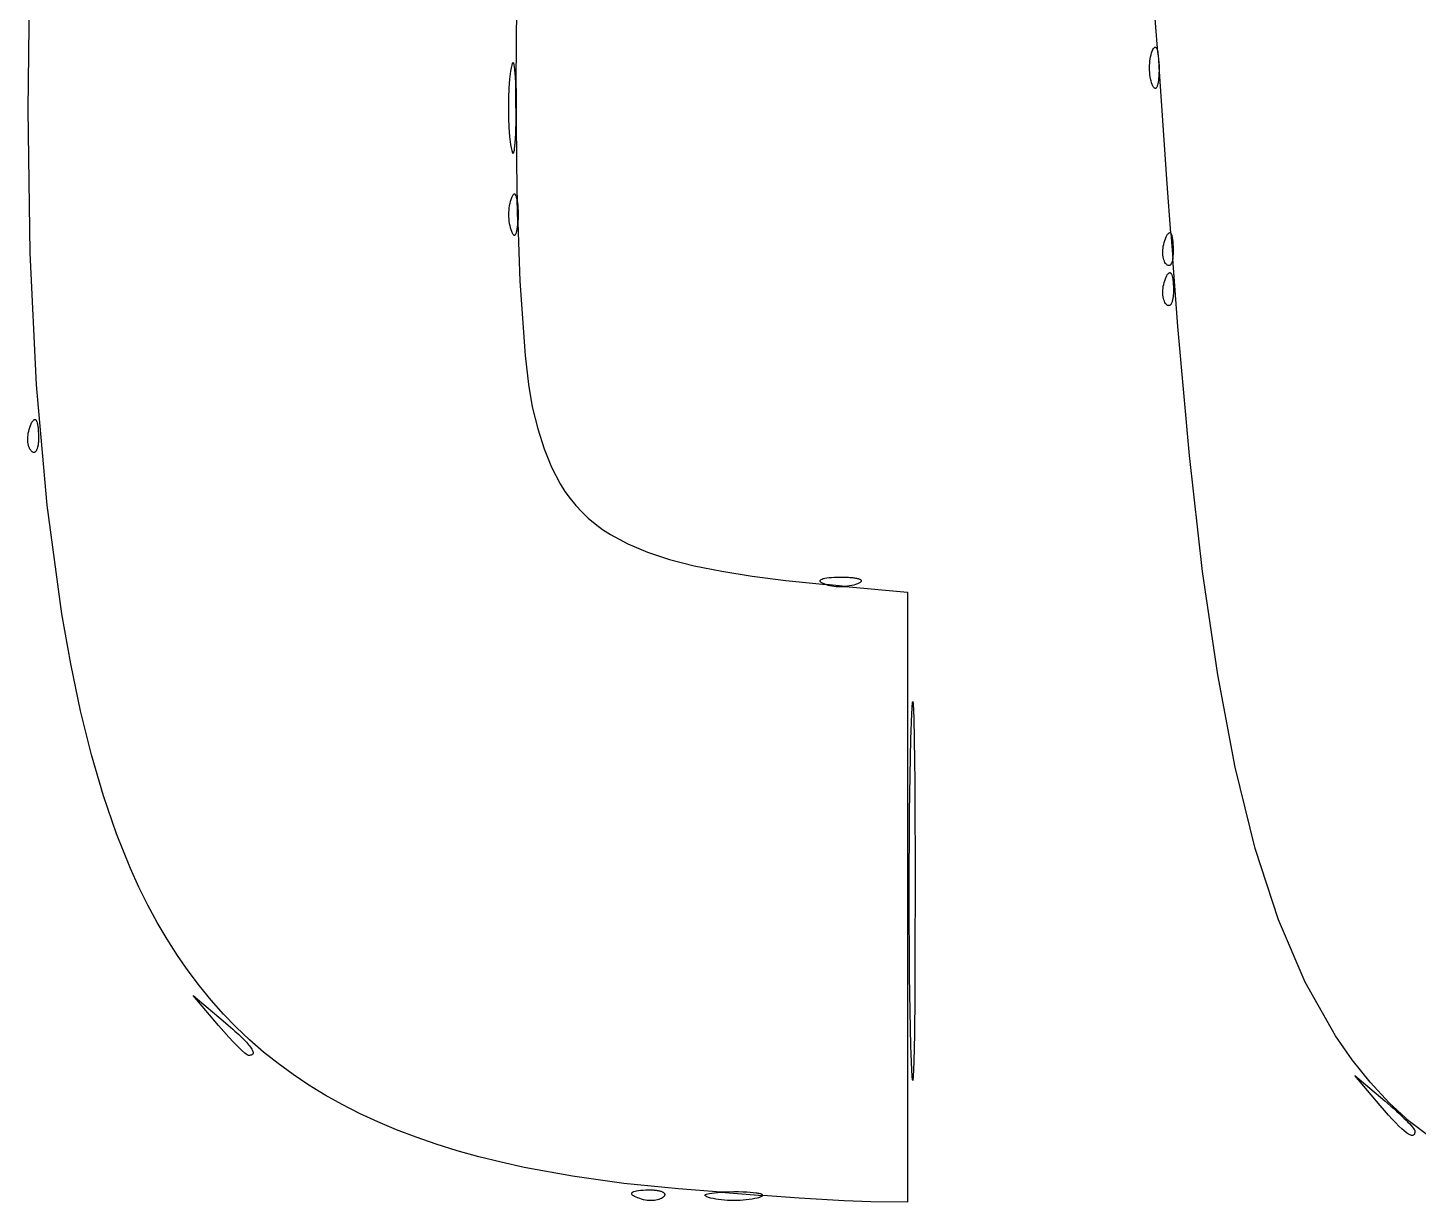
# Model space of a CAD drawing. Extents: x 70.3 to 133.4, y -81.7 to -32.
# Drawn here: x 73.031 to 73.857, y -66.356 to -65.658 of the extents above; entities that cross this region are included whole.
import ezdxf

# ---------------------------------------------------------------- set-up
doc = ezdxf.new("R2010")
doc.units = 0
doc.layers.add('BLACK', color=7, linetype='CONTINUOUS')

msp = doc.modelspace()

# ---------------------------------------------------------------- linework, layer by layer
at = {"layer": 'BLACK', "linetype": 'CONTINUOUS'}
for p, q in [((73.030722, -65.706354), (73.031944, -65.614692)), ((73.702385, -65.672218), (73.698279, -65.620454)), ((73.321077, -65.644204), (73.320649, -65.690049)), ((73.69779, -65.676087), (73.698022, -65.674842)), ((73.698022, -65.674842), (73.698306, -65.673648)), ((73.698306, -65.673648), (73.698642, -65.672514)), ((73.698642, -65.672514), (73.699029, -65.671452)), ((73.699029, -65.671452), (73.699436, -65.670544)), ((73.699436, -65.670544), (73.699833, -65.669864)), ((73.699833, -65.669864), (73.700026, -65.669607)), ((73.700026, -65.669607), (73.700216, -65.669406)), ((73.700216, -65.669406), (73.700402, -65.669259)), ((73.700402, -65.669259), (73.700583, -65.669165)), ((73.700583, -65.669165), (73.70076, -65.669125)), ((73.70076, -65.669125), (73.700933, -65.669137)), ((73.700933, -65.669137), (73.701101, -65.669201)), ((73.701101, -65.669201), (73.701263, -65.669315)), ((73.701263, -65.669315), (73.70142, -65.669481)), ((73.70142, -65.669481), (73.701571, -65.669696)), ((73.701571, -65.669696), (73.701856, -65.670274)), ((73.701856, -65.670274), (73.702115, -65.671043)), ((73.702115, -65.671043), (73.702346, -65.671999)), ((73.702346, -65.671999), (73.702385, -65.672218)), ((73.702547, -65.673137), (73.702385, -65.672218)), ((73.702385, -65.672218), (73.70302, -65.68023)), ((73.702716, -65.674452), (73.702547, -65.673137)), ((73.702851, -65.675938), (73.702716, -65.674452)), ((73.317601, -65.683358), (73.317004, -65.688188)), ((73.317937, -65.681361), (73.317601, -65.683358)), ((73.318265, -65.679864), (73.317937, -65.681361)), ((73.318581, -65.678857), (73.318265, -65.679864)), ((73.318884, -65.678327), (73.318581, -65.678857)), ((73.319031, -65.678238), (73.318884, -65.678327)), ((73.319173, -65.678265), (73.319031, -65.678238)), ((73.319446, -65.678658), (73.319173, -65.678265)), ((73.319701, -65.679495), (73.319446, -65.678658)), ((73.319936, -65.680766), (73.319701, -65.679495)), ((73.32034, -65.684563), (73.319936, -65.680766)), ((73.697377, -65.681374), (73.697403, -65.680027)), ((73.697403, -65.682721), (73.697377, -65.681374)), ((73.697403, -65.680027), (73.697481, -65.67869)), ((73.697481, -65.684058), (73.697403, -65.682721)), ((73.697481, -65.67869), (73.69761, -65.677373)), ((73.69761, -65.677373), (73.69779, -65.676087)), ((73.702951, -65.67759), (73.702851, -65.675938)), ((73.703012, -65.679404), (73.702951, -65.67759)), ((73.703012, -65.683344), (73.702986, -65.68427)), ((73.70302, -65.68023), (73.703012, -65.679404)), ((73.703032, -65.681374), (73.703012, -65.683344)), ((73.703058, -65.6807), (73.70302, -65.68023)), ((73.70302, -65.68023), (73.703032, -65.681374)), ((73.70795, -65.750284), (73.703058, -65.6807)), ((73.317004, -65.688188), (73.316578, -65.693556)), ((73.320646, -65.689958), (73.32034, -65.684563)), ((73.320593, -65.696025), (73.320649, -65.690049)), ((73.320649, -65.690049), (73.320646, -65.689958)), ((73.320649, -65.690049), (73.32084, -65.696862)), ((73.69761, -65.685374), (73.697481, -65.684058)), ((73.69779, -65.68666), (73.69761, -65.685374)), ((73.698022, -65.687906), (73.69779, -65.68666)), ((73.698306, -65.6891), (73.698022, -65.687906)), ((73.698642, -65.690233), (73.698306, -65.6891)), ((73.699029, -65.691296), (73.698642, -65.690233)), ((73.699234, -65.691778), (73.699029, -65.691296)), ((73.702234, -65.691249), (73.702115, -65.691704)), ((73.702346, -65.690748), (73.702234, -65.691249)), ((73.70245, -65.690202), (73.702346, -65.690748)), ((73.702547, -65.68961), (73.70245, -65.690202)), ((73.702636, -65.688975), (73.702547, -65.68961)), ((73.702716, -65.688296), (73.702636, -65.688975)), ((73.702788, -65.687574), (73.702716, -65.688296)), ((73.702851, -65.68681), (73.702788, -65.687574)), ((73.702906, -65.686004), (73.702851, -65.68681)), ((73.702951, -65.685157), (73.702906, -65.686004)), ((73.702986, -65.68427), (73.702951, -65.685157)), ((73.316322, -65.699282), (73.316237, -65.705186)), ((73.316578, -65.693556), (73.316322, -65.699282)), ((73.320805, -65.715031), (73.320593, -65.696025)), ((73.32084, -65.696862), (73.320907, -65.705186)), ((73.699436, -65.692203), (73.699234, -65.691778)), ((73.699636, -65.692572), (73.699436, -65.692203)), ((73.699833, -65.692884), (73.699636, -65.692572)), ((73.700026, -65.69314), (73.699833, -65.692884)), ((73.700216, -65.693342), (73.700026, -65.69314)), ((73.700402, -65.693489), (73.700216, -65.693342)), ((73.700493, -65.693542), (73.700402, -65.693489)), ((73.700583, -65.693582), (73.700493, -65.693542)), ((73.700672, -65.693609), (73.700583, -65.693582)), ((73.70076, -65.693623), (73.700672, -65.693609)), ((73.700847, -65.693623), (73.70076, -65.693623)), ((73.700933, -65.693611), (73.700847, -65.693623)), ((73.701017, -65.693585), (73.700933, -65.693611)), ((73.701101, -65.693547), (73.701017, -65.693585)), ((73.701182, -65.693496), (73.701101, -65.693547)), ((73.701263, -65.693432), (73.701182, -65.693496)), ((73.70142, -65.693267), (73.701263, -65.693432)), ((73.701571, -65.693051), (73.70142, -65.693267)), ((73.701717, -65.692787), (73.701571, -65.693051)), ((73.701856, -65.692474), (73.701717, -65.692787)), ((73.701989, -65.692113), (73.701856, -65.692474)), ((73.702115, -65.691704), (73.701989, -65.692113)), ((73.032007, -65.791456), (73.030722, -65.706354)), ((73.316237, -65.705186), (73.316322, -65.711091)), ((73.320907, -65.705186), (73.32089, -65.70952)), ((73.316322, -65.711091), (73.316578, -65.716816)), ((73.320758, -65.717146), (73.320805, -65.715031)), ((73.32084, -65.713511), (73.320805, -65.715031)), ((73.320805, -65.715031), (73.321248, -65.754598)), ((73.32089, -65.70952), (73.32084, -65.713511)), ((73.316578, -65.716816), (73.317004, -65.722184)), ((73.317004, -65.722184), (73.317601, -65.727014)), ((73.32034, -65.72581), (73.320507, -65.723307)), ((73.320507, -65.723307), (73.320646, -65.720415)), ((73.320646, -65.720415), (73.320758, -65.717146)), ((73.317601, -65.727014), (73.317937, -65.729011)), ((73.317937, -65.729011), (73.318265, -65.730508)), ((73.318265, -65.730508), (73.318424, -65.731072)), ((73.318424, -65.731072), (73.318581, -65.731516)), ((73.318581, -65.731516), (73.318734, -65.731839)), ((73.318734, -65.731839), (73.318884, -65.732045)), ((73.318884, -65.732045), (73.318958, -65.732104)), ((73.318958, -65.732104), (73.319031, -65.732134)), ((73.319031, -65.732134), (73.319103, -65.732135)), ((73.319103, -65.732135), (73.319173, -65.732108)), ((73.319173, -65.732108), (73.319312, -65.731967)), ((73.319312, -65.731967), (73.319446, -65.731715)), ((73.319446, -65.731715), (73.319576, -65.731351)), ((73.319576, -65.731351), (73.319701, -65.730877)), ((73.319701, -65.730877), (73.319821, -65.730295)), ((73.319821, -65.730295), (73.319936, -65.729607)), ((73.319936, -65.729607), (73.32015, -65.727914)), ((73.32015, -65.727914), (73.32034, -65.72581)), ((73.318833, -65.757176), (73.318437, -65.757857)), ((73.319026, -65.75692), (73.318833, -65.757176)), ((73.319216, -65.756718), (73.319026, -65.75692)), ((73.319402, -65.756571), (73.319216, -65.756718)), ((73.319583, -65.756478), (73.319402, -65.756571)), ((73.319761, -65.756437), (73.319583, -65.756478)), ((73.319933, -65.756449), (73.319761, -65.756437)), ((73.320101, -65.756513), (73.319933, -65.756449)), ((73.320263, -65.756628), (73.320101, -65.756513)), ((73.32042, -65.756793), (73.320263, -65.756628)), ((73.320572, -65.757009), (73.32042, -65.756793)), ((73.320856, -65.757586), (73.320572, -65.757009)), ((73.321115, -65.758356), (73.320856, -65.757586)), ((73.321248, -65.754598), (73.321426, -65.759764)), ((73.710111, -65.779752), (73.70795, -65.750284)), ((73.316481, -65.766002), (73.316403, -65.767339)), ((73.31661, -65.764686), (73.316481, -65.766002)), ((73.31679, -65.7634), (73.31661, -65.764686)), ((73.317023, -65.762154), (73.31679, -65.7634)), ((73.317307, -65.76096), (73.317023, -65.762154)), ((73.317642, -65.759827), (73.317307, -65.76096)), ((73.318029, -65.758764), (73.317642, -65.759827)), ((73.318437, -65.757857), (73.318029, -65.758764)), ((73.321346, -65.759312), (73.321115, -65.758356)), ((73.321426, -65.759764), (73.321346, -65.759312)), ((73.321899, -65.773426), (73.321426, -65.759764)), ((73.321426, -65.759764), (73.321548, -65.76045)), ((73.321548, -65.76045), (73.321717, -65.761764)), ((73.321717, -65.761764), (73.321852, -65.76325)), ((73.321852, -65.76325), (73.321951, -65.764903)), ((73.321951, -65.764903), (73.322012, -65.766716)), ((73.316403, -65.767339), (73.316378, -65.768686)), ((73.316378, -65.768686), (73.316403, -65.770033)), ((73.316403, -65.770033), (73.316481, -65.77137)), ((73.316481, -65.77137), (73.31661, -65.772687)), ((73.31661, -65.772687), (73.31679, -65.773973)), ((73.31679, -65.773973), (73.317023, -65.775218)), ((73.321789, -65.774887), (73.321852, -65.774122)), ((73.321852, -65.774122), (73.321899, -65.773426)), ((73.321906, -65.773317), (73.321899, -65.773426)), ((73.321899, -65.773426), (73.323104, -65.808283)), ((73.321951, -65.77247), (73.321906, -65.773317)), ((73.321986, -65.771583), (73.321951, -65.77247)), ((73.322012, -65.770656), (73.321986, -65.771583)), ((73.322012, -65.766716), (73.322033, -65.768686)), ((73.322033, -65.768686), (73.322012, -65.770656)), ((73.317023, -65.775218), (73.317307, -65.776412)), ((73.317307, -65.776412), (73.317642, -65.777546)), ((73.317642, -65.777546), (73.318029, -65.778608)), ((73.318029, -65.778608), (73.318234, -65.779091)), ((73.318234, -65.779091), (73.318437, -65.779516)), ((73.318437, -65.779516), (73.318637, -65.779884)), ((73.318637, -65.779884), (73.318833, -65.780196)), ((73.318833, -65.780196), (73.319026, -65.780453)), ((73.319026, -65.780453), (73.319216, -65.780654)), ((73.319216, -65.780654), (73.319402, -65.780801)), ((73.319402, -65.780801), (73.319493, -65.780855)), ((73.319493, -65.780855), (73.319583, -65.780895)), ((73.319583, -65.780895), (73.319673, -65.780922)), ((73.319673, -65.780922), (73.319761, -65.780935)), ((73.319761, -65.780935), (73.319848, -65.780936)), ((73.319848, -65.780936), (73.319933, -65.780923)), ((73.319933, -65.780923), (73.320018, -65.780898)), ((73.320018, -65.780898), (73.320101, -65.780859)), ((73.320101, -65.780859), (73.320183, -65.780808)), ((73.320183, -65.780808), (73.320263, -65.780745)), ((73.320263, -65.780745), (73.32042, -65.780579)), ((73.32042, -65.780579), (73.320572, -65.780364)), ((73.320572, -65.780364), (73.320717, -65.780099)), ((73.320717, -65.780099), (73.320856, -65.779786)), ((73.320856, -65.779786), (73.320989, -65.779425)), ((73.320989, -65.779425), (73.321115, -65.779017)), ((73.321115, -65.779017), (73.321234, -65.778562)), ((73.321234, -65.778562), (73.321346, -65.778061)), ((73.321346, -65.778061), (73.321451, -65.777514)), ((73.321451, -65.777514), (73.321548, -65.776923)), ((73.321548, -65.776923), (73.321636, -65.776287)), ((73.321636, -65.776287), (73.321717, -65.775608)), ((73.321717, -65.775608), (73.321789, -65.774887)), ((73.706801, -65.783073), (73.707268, -65.781982)), ((73.707268, -65.781982), (73.707718, -65.781082)), ((73.707718, -65.781082), (73.708151, -65.780372)), ((73.708151, -65.780372), (73.708361, -65.780088)), ((73.708361, -65.780088), (73.708565, -65.779851)), ((73.708565, -65.779851), (73.708765, -65.77966)), ((73.708765, -65.77966), (73.708959, -65.779517)), ((73.708959, -65.779517), (73.709148, -65.77942)), ((73.709148, -65.77942), (73.709331, -65.77937)), ((73.709331, -65.77937), (73.709508, -65.779365)), ((73.709508, -65.779365), (73.70968, -65.779407)), ((73.70968, -65.779407), (73.709846, -65.779495)), ((73.709846, -65.779495), (73.710006, -65.779629)), ((73.710006, -65.779629), (73.710111, -65.779752)), ((73.710159, -65.779808), (73.710111, -65.779752)), ((73.710111, -65.779752), (73.71123, -65.795009)), ((73.710306, -65.780033), (73.710159, -65.779808)), ((73.710446, -65.780303), (73.710306, -65.780033)), ((73.710579, -65.780618), (73.710446, -65.780303)), ((73.710825, -65.781384), (73.710579, -65.780618)), ((73.711042, -65.782328), (73.710825, -65.781384)), ((73.711229, -65.78345), (73.711042, -65.782328)), ((73.705252, -65.790788), (73.705296, -65.789709)), ((73.705265, -65.791839), (73.705252, -65.790788)), ((73.705296, -65.789709), (73.705399, -65.788609)), ((73.705399, -65.788609), (73.705561, -65.787497)), ((73.705561, -65.787497), (73.705781, -65.786379)), ((73.705781, -65.786379), (73.706061, -65.785264)), ((73.706061, -65.785264), (73.706401, -65.784159)), ((73.706401, -65.784159), (73.706801, -65.783073)), ((73.711384, -65.784748), (73.711229, -65.78345)), ((73.711507, -65.786221), (73.711384, -65.784748)), ((73.711596, -65.787869), (73.711507, -65.786221)), ((73.711622, -65.788642), (73.711596, -65.787869)), ((73.7116, -65.791507), (73.711624, -65.790827)), ((73.711635, -65.789393), (73.711622, -65.788642)), ((73.711624, -65.790827), (73.711635, -65.790122)), ((73.711635, -65.790122), (73.711635, -65.789393)), ((73.035785, -65.869879), (73.032007, -65.791456)), ((73.705337, -65.792854), (73.705265, -65.791839)), ((73.705466, -65.793825), (73.705337, -65.792854)), ((73.705652, -65.794743), (73.705466, -65.793825)), ((73.705894, -65.795603), (73.705652, -65.794743)), ((73.706194, -65.796394), (73.705894, -65.795603)), ((73.706549, -65.797111), (73.706194, -65.796394)), ((73.70696, -65.797744), (73.706549, -65.797111)), ((73.707187, -65.798027), (73.70696, -65.797744)), ((73.707427, -65.798287), (73.707187, -65.798027)), ((73.707672, -65.798513), (73.707427, -65.798287)), ((73.707912, -65.798696), (73.707672, -65.798513)), ((73.708148, -65.798838), (73.707912, -65.798696)), ((73.708378, -65.79894), (73.708148, -65.798838)), ((73.708602, -65.799), (73.708378, -65.79894)), ((73.708712, -65.799016), (73.708602, -65.799)), ((73.708821, -65.799022), (73.708712, -65.799016)), ((73.708928, -65.799018), (73.708821, -65.799022)), ((73.709033, -65.799004), (73.708928, -65.799018)), ((73.709137, -65.798981), (73.709033, -65.799004)), ((73.70924, -65.798948), (73.709137, -65.798981)), ((73.709439, -65.798855), (73.70924, -65.798948)), ((73.709632, -65.798724), (73.709439, -65.798855)), ((73.709818, -65.798558), (73.709632, -65.798724)), ((73.709996, -65.798356), (73.709818, -65.798558)), ((73.710167, -65.798119), (73.709996, -65.798356)), ((73.710329, -65.797847), (73.710167, -65.798119)), ((73.710484, -65.797542), (73.710329, -65.797847)), ((73.71063, -65.797204), (73.710484, -65.797542)), ((73.710767, -65.796834), (73.71063, -65.797204)), ((73.710895, -65.796433), (73.710767, -65.796834)), ((73.711014, -65.796), (73.710895, -65.796433)), ((73.711124, -65.795537), (73.711014, -65.796)), ((73.711223, -65.795045), (73.711124, -65.795537)), ((73.71123, -65.795009), (73.711223, -65.795045)), ((73.71123, -65.795009), (73.711313, -65.794524)), ((73.714178, -65.835216), (73.71123, -65.795009)), ((73.711313, -65.794524), (73.711392, -65.793974)), ((73.711392, -65.793974), (73.711461, -65.793397)), ((73.711461, -65.793397), (73.711519, -65.792793)), ((73.711519, -65.792793), (73.711565, -65.792163)), ((73.711565, -65.792163), (73.7116, -65.791507)), ((73.706401, -65.807972), (73.706801, -65.806885)), ((73.706801, -65.806885), (73.707268, -65.805794)), ((73.707268, -65.805794), (73.707718, -65.804894)), ((73.707718, -65.804894), (73.708151, -65.804184)), ((73.708151, -65.804184), (73.708361, -65.8039)), ((73.708361, -65.8039), (73.708565, -65.803663)), ((73.708565, -65.803663), (73.708765, -65.803473)), ((73.708765, -65.803473), (73.708959, -65.80333)), ((73.708959, -65.80333), (73.709148, -65.803233)), ((73.709148, -65.803233), (73.709331, -65.803182)), ((73.709331, -65.803182), (73.709508, -65.803178)), ((73.709508, -65.803178), (73.70968, -65.80322)), ((73.70968, -65.80322), (73.709846, -65.803308)), ((73.709846, -65.803308), (73.710006, -65.803441)), ((73.710006, -65.803441), (73.710159, -65.803621)), ((73.710159, -65.803621), (73.710306, -65.803845)), ((73.710306, -65.803845), (73.710446, -65.804115)), ((73.710446, -65.804115), (73.710579, -65.804431)), ((73.710579, -65.804431), (73.710825, -65.805196)), ((73.710825, -65.805196), (73.711042, -65.80614)), ((73.711042, -65.80614), (73.711229, -65.807262)), ((73.711229, -65.807262), (73.711384, -65.80856)), ((73.323104, -65.808283), (73.326157, -65.852561)), ((73.705252, -65.814601), (73.705296, -65.813522)), ((73.705265, -65.815652), (73.705252, -65.814601)), ((73.705337, -65.816666), (73.705265, -65.815652)), ((73.705296, -65.813522), (73.705399, -65.812422)), ((73.705399, -65.812422), (73.705561, -65.811309)), ((73.705561, -65.811309), (73.705781, -65.810191)), ((73.705781, -65.810191), (73.706061, -65.809076)), ((73.706061, -65.809076), (73.706401, -65.807972)), ((73.711384, -65.80856), (73.711507, -65.810034)), ((73.711507, -65.810034), (73.711596, -65.811681)), ((73.7116, -65.81532), (73.711565, -65.815976)), ((73.711596, -65.811681), (73.711622, -65.812455)), ((73.711624, -65.814639), (73.7116, -65.81532)), ((73.711622, -65.812455), (73.711635, -65.813206)), ((73.711635, -65.813934), (73.711624, -65.814639)), ((73.711635, -65.813206), (73.711635, -65.813934)), ((73.705466, -65.817637), (73.705337, -65.816666)), ((73.705652, -65.818556), (73.705466, -65.817637)), ((73.705894, -65.819415), (73.705652, -65.818556)), ((73.706194, -65.820207), (73.705894, -65.819415)), ((73.706549, -65.820923), (73.706194, -65.820207)), ((73.70696, -65.821557), (73.706549, -65.820923)), ((73.707187, -65.82184), (73.70696, -65.821557)), ((73.707427, -65.822099), (73.707187, -65.82184)), ((73.707672, -65.822325), (73.707427, -65.822099)), ((73.707912, -65.822509), (73.707672, -65.822325)), ((73.708148, -65.822651), (73.707912, -65.822509)), ((73.708378, -65.822752), (73.708148, -65.822651)), ((73.708602, -65.822813), (73.708378, -65.822752)), ((73.708712, -65.822828), (73.708602, -65.822813)), ((73.708821, -65.822834), (73.708712, -65.822828)), ((73.708928, -65.82283), (73.708821, -65.822834)), ((73.709033, -65.822817), (73.708928, -65.82283)), ((73.709137, -65.822793), (73.709033, -65.822817)), ((73.70924, -65.822761), (73.709137, -65.822793)), ((73.709439, -65.822667), (73.70924, -65.822761)), ((73.709632, -65.822537), (73.709439, -65.822667)), ((73.709818, -65.82237), (73.709632, -65.822537)), ((73.709996, -65.822168), (73.709818, -65.82237)), ((73.710167, -65.821931), (73.709996, -65.822168)), ((73.710329, -65.82166), (73.710167, -65.821931)), ((73.710484, -65.821355), (73.710329, -65.82166)), ((73.71063, -65.821017), (73.710484, -65.821355)), ((73.710767, -65.820647), (73.71063, -65.821017)), ((73.710895, -65.820245), (73.710767, -65.820647)), ((73.711014, -65.819813), (73.710895, -65.820245)), ((73.711124, -65.81935), (73.711014, -65.819813)), ((73.711223, -65.818858), (73.711124, -65.81935)), ((73.711313, -65.818336), (73.711223, -65.818858)), ((73.711392, -65.817787), (73.711313, -65.818336)), ((73.711461, -65.81721), (73.711392, -65.817787)), ((73.711519, -65.816606), (73.711461, -65.81721)), ((73.711565, -65.815976), (73.711519, -65.816606)), ((73.721095, -65.911914), (73.714178, -65.835216)), ((73.326157, -65.852561), (73.328131, -65.869759)), ((73.042043, -65.941502), (73.035785, -65.869879)), ((73.328131, -65.869759), (73.330403, -65.882911)), ((73.330403, -65.882911), (73.333672, -65.896059)), ((73.030873, -65.898621), (73.031094, -65.897504)), ((73.031094, -65.897504), (73.031374, -65.896389)), ((73.031374, -65.896389), (73.031714, -65.895284)), ((73.031714, -65.895284), (73.032113, -65.894198)), ((73.032113, -65.894198), (73.03258, -65.893107)), ((73.03258, -65.893107), (73.033031, -65.892207)), ((73.033031, -65.892207), (73.033464, -65.891497)), ((73.033464, -65.891497), (73.033673, -65.891213)), ((73.033673, -65.891213), (73.033878, -65.890976)), ((73.033878, -65.890976), (73.034077, -65.890785)), ((73.034077, -65.890785), (73.034271, -65.890642)), ((73.034271, -65.890642), (73.03446, -65.890545)), ((73.03446, -65.890545), (73.034643, -65.890495)), ((73.034643, -65.890495), (73.034821, -65.89049)), ((73.034821, -65.89049), (73.034993, -65.890532)), ((73.034993, -65.890532), (73.035158, -65.89062)), ((73.035158, -65.89062), (73.035318, -65.890754)), ((73.035318, -65.890754), (73.035471, -65.890933)), ((73.035471, -65.890933), (73.035618, -65.891158)), ((73.035618, -65.891158), (73.035758, -65.891428)), ((73.035758, -65.891428), (73.035892, -65.891743)), ((73.035892, -65.891743), (73.036138, -65.892508)), ((73.036138, -65.892508), (73.036355, -65.893453)), ((73.036355, -65.893453), (73.036542, -65.894575)), ((73.036542, -65.894575), (73.036697, -65.895873)), ((73.036697, -65.895873), (73.03682, -65.897346)), ((73.03682, -65.897346), (73.036909, -65.898993)), ((73.333672, -65.896059), (73.337463, -65.908039)), ((73.030564, -65.901913), (73.030609, -65.900834)), ((73.030578, -65.902964), (73.030564, -65.901913)), ((73.030649, -65.903979), (73.030578, -65.902964)), ((73.030609, -65.900834), (73.030712, -65.899734)), ((73.030778, -65.904949), (73.030649, -65.903979)), ((73.030712, -65.899734), (73.030873, -65.898621)), ((73.030964, -65.905868), (73.030778, -65.904949)), ((73.031207, -65.906727), (73.030964, -65.905868)), ((73.036536, -65.90617), (73.036436, -65.906662)), ((73.036626, -65.905649), (73.036536, -65.90617)), ((73.036705, -65.905099), (73.036626, -65.905649)), ((73.036773, -65.904522), (73.036705, -65.905099)), ((73.036831, -65.903918), (73.036773, -65.904522)), ((73.036878, -65.903288), (73.036831, -65.903918)), ((73.036913, -65.902632), (73.036878, -65.903288)), ((73.036909, -65.898993), (73.036934, -65.899767)), ((73.036937, -65.901952), (73.036913, -65.902632)), ((73.036934, -65.899767), (73.036948, -65.900518)), ((73.036948, -65.901247), (73.036937, -65.901952)), ((73.036948, -65.900518), (73.036948, -65.901247)), ((73.031506, -65.907519), (73.031207, -65.906727)), ((73.031862, -65.908236), (73.031506, -65.907519)), ((73.032273, -65.908869), (73.031862, -65.908236)), ((73.032499, -65.909152), (73.032273, -65.908869)), ((73.03274, -65.909412), (73.032499, -65.909152)), ((73.032985, -65.909638), (73.03274, -65.909412)), ((73.033225, -65.909821), (73.032985, -65.909638)), ((73.03346, -65.909963), (73.033225, -65.909821)), ((73.03369, -65.910064), (73.03346, -65.909963)), ((73.033915, -65.910125), (73.03369, -65.910064)), ((73.034025, -65.910141), (73.033915, -65.910125)), ((73.034133, -65.910147), (73.034025, -65.910141)), ((73.03424, -65.910143), (73.034133, -65.910147)), ((73.034346, -65.910129), (73.03424, -65.910143)), ((73.03445, -65.910106), (73.034346, -65.910129)), ((73.034552, -65.910073), (73.03445, -65.910106)), ((73.034752, -65.90998), (73.034552, -65.910073)), ((73.034945, -65.909849), (73.034752, -65.90998)), ((73.03513, -65.909683), (73.034945, -65.909849)), ((73.035309, -65.909481), (73.03513, -65.909683)), ((73.035479, -65.909243), (73.035309, -65.909481)), ((73.035642, -65.908972), (73.035479, -65.909243)), ((73.035796, -65.908667), (73.035642, -65.908972)), ((73.035942, -65.908329), (73.035796, -65.908667)), ((73.03608, -65.907959), (73.035942, -65.908329)), ((73.036208, -65.907558), (73.03608, -65.907959)), ((73.036327, -65.907125), (73.036208, -65.907558)), ((73.036436, -65.906662), (73.036327, -65.907125)), ((73.337463, -65.908039), (73.341878, -65.918915)), ((73.728928, -65.980841), (73.721095, -65.911914)), ((73.341878, -65.918915), (73.34702, -65.92875)), ((73.34702, -65.92875), (73.349897, -65.933296)), ((73.349897, -65.933296), (73.352994, -65.937606)), ((73.352994, -65.937606), (73.356324, -65.941687)), ((73.050768, -66.006208), (73.042043, -65.941502)), ((73.356324, -65.941687), (73.359901, -65.945548)), ((73.359901, -65.945548), (73.363737, -65.949195)), ((73.363737, -65.949195), (73.367845, -65.952637)), ((73.367845, -65.952637), (73.372239, -65.955882)), ((73.372239, -65.955882), (73.37693, -65.958938)), ((73.37693, -65.958938), (73.387259, -65.964513)), ((73.387259, -65.964513), (73.398934, -65.969426)), ((73.398934, -65.969426), (73.412058, -65.973739)), ((73.412058, -65.973739), (73.426736, -65.977516)), ((73.426736, -65.977516), (73.443071, -65.980819)), ((73.443071, -65.980819), (73.461164, -65.983713)), ((73.737905, -66.04246), (73.728928, -65.980841)), ((73.461164, -65.983713), (73.481121, -65.98626)), ((73.481121, -65.98626), (73.503043, -65.988522)), ((73.501537, -65.986524), (73.501549, -65.986351)), ((73.501577, -65.986701), (73.501537, -65.986524)), ((73.501549, -65.986351), (73.501612, -65.986184)), ((73.501671, -65.986883), (73.501577, -65.986701)), ((73.501612, -65.986184), (73.501727, -65.986021)), ((73.501818, -65.987068), (73.501671, -65.986883)), ((73.501727, -65.986021), (73.501893, -65.985864)), ((73.502019, -65.987258), (73.501818, -65.987068)), ((73.501893, -65.985864), (73.502108, -65.985713)), ((73.502276, -65.987451), (73.502019, -65.987258)), ((73.502108, -65.985713), (73.502686, -65.985428)), ((73.502956, -65.987848), (73.502276, -65.987451)), ((73.502686, -65.985428), (73.503455, -65.985169)), ((73.503864, -65.988256), (73.502956, -65.987848)), ((73.503043, -65.988522), (73.505201, -65.988724)), ((73.503455, -65.985169), (73.504411, -65.984938)), ((73.504926, -65.988643), (73.503864, -65.988256)), ((73.504411, -65.984938), (73.505549, -65.984737)), ((73.505201, -65.988724), (73.504926, -65.988643)), ((73.505201, -65.988724), (73.506059, -65.988978)), ((73.516614, -65.98979), (73.505201, -65.988724)), ((73.505549, -65.984737), (73.506864, -65.984568)), ((73.506059, -65.988978), (73.507254, -65.989262)), ((73.506864, -65.984568), (73.50835, -65.984433)), ((73.50835, -65.984433), (73.510002, -65.984334)), ((73.510002, -65.984334), (73.511816, -65.984273)), ((73.511816, -65.984273), (73.513786, -65.984252)), ((73.513786, -65.984252), (73.515756, -65.984273)), ((73.515756, -65.984273), (73.516682, -65.984298)), ((73.516682, -65.984298), (73.517569, -65.984334)), ((73.517569, -65.984334), (73.518416, -65.984379)), ((73.518416, -65.984379), (73.519222, -65.984433)), ((73.519222, -65.984433), (73.519986, -65.984496)), ((73.519986, -65.984496), (73.520708, -65.984568)), ((73.521512, -65.988978), (73.520317, -65.989262)), ((73.520708, -65.984568), (73.521387, -65.984648)), ((73.521387, -65.984648), (73.522022, -65.984737)), ((73.522645, -65.988643), (73.521512, -65.988978)), ((73.522022, -65.984737), (73.522614, -65.984834)), ((73.522614, -65.984834), (73.52316, -65.984938)), ((73.523707, -65.988256), (73.522645, -65.988643)), ((73.52316, -65.984938), (73.523661, -65.98505)), ((73.523661, -65.98505), (73.524116, -65.985169)), ((73.52419, -65.98805), (73.523707, -65.988256)), ((73.524116, -65.985169), (73.524525, -65.985295)), ((73.524615, -65.987848), (73.52419, -65.98805)), ((73.524525, -65.985295), (73.524886, -65.985428)), ((73.524984, -65.987648), (73.524615, -65.987848)), ((73.524886, -65.985428), (73.525199, -65.985567)), ((73.525296, -65.987451), (73.524984, -65.987648)), ((73.525199, -65.985567), (73.525463, -65.985713)), ((73.525552, -65.987258), (73.525296, -65.987451)), ((73.525463, -65.985713), (73.525679, -65.985864)), ((73.525753, -65.987068), (73.525552, -65.987258)), ((73.525679, -65.985864), (73.525844, -65.986021)), ((73.525901, -65.986883), (73.525753, -65.987068)), ((73.525844, -65.986021), (73.525908, -65.986102)), ((73.525954, -65.986791), (73.525901, -65.986883)), ((73.525908, -65.986102), (73.525959, -65.986184)), ((73.525994, -65.986701), (73.525954, -65.986791)), ((73.525959, -65.986184), (73.525997, -65.986267)), ((73.526021, -65.986612), (73.525994, -65.986701)), ((73.525997, -65.986267), (73.526023, -65.986351)), ((73.526035, -65.986524), (73.526021, -65.986612)), ((73.526023, -65.986351), (73.526035, -65.986437)), ((73.526035, -65.986437), (73.526035, -65.986524)), ((73.507254, -65.989262), (73.508499, -65.989494)), ((73.508499, -65.989494), (73.509785, -65.989675)), ((73.509785, -65.989675), (73.511102, -65.989804)), ((73.511102, -65.989804), (73.512439, -65.989881)), ((73.512439, -65.989881), (73.513786, -65.989907)), ((73.513786, -65.989907), (73.515133, -65.989881)), ((73.515133, -65.989881), (73.51647, -65.989804)), ((73.51647, -65.989804), (73.516614, -65.98979)), ((73.517786, -65.989675), (73.516614, -65.98979)), ((73.516614, -65.98979), (73.553473, -65.993231)), ((73.519072, -65.989494), (73.517786, -65.989675)), ((73.520317, -65.989262), (73.519072, -65.989494)), ((73.553473, -65.993231), (73.553473, -66.356061)), ((73.056051, -66.035929), (73.050768, -66.006208)), ((73.061946, -66.063876), (73.056051, -66.035929)), ((73.748255, -66.097236), (73.737905, -66.04246)), ((73.555983, -66.065582), (73.556456, -66.058699)), ((73.556456, -66.058699), (73.556676, -66.058225)), ((73.556676, -66.058225), (73.556884, -66.059668)), ((73.556884, -66.059668), (73.557258, -66.068123)), ((73.068452, -66.090034), (73.061946, -66.063876)), ((73.555477, -66.080681), (73.555983, -66.065582)), ((73.557258, -66.068123), (73.557803, -66.106039)), ((73.554701, -66.124079), (73.555479, -66.080681)), ((73.555479, -66.080681), (73.555477, -66.080681)), ((73.075566, -66.114388), (73.068452, -66.090034)), ((73.760205, -66.145631), (73.748255, -66.097236)), ((73.557803, -66.106039), (73.558005, -66.16953)), ((73.083287, -66.136923), (73.075566, -66.114388)), ((73.554444, -66.172965), (73.554701, -66.124079)), ((73.091613, -66.157624), (73.083287, -66.136923)), ((73.773982, -66.188108), (73.760205, -66.145631)), ((73.09665, -66.16869), (73.091613, -66.157624)), ((73.101945, -66.179384), (73.09665, -66.16869)), ((73.558005, -66.16953), (73.557956, -66.204389)), ((73.554706, -66.22135), (73.554444, -66.172965)), ((73.107505, -66.189709), (73.101945, -66.179384)), ((73.11334, -66.19967), (73.107505, -66.189709)), ((73.789815, -66.225132), (73.773982, -66.188108)), ((73.119454, -66.209272), (73.11334, -66.19967)), ((73.125857, -66.218518), (73.119454, -66.209272)), ((73.557956, -66.204389), (73.55781, -66.233405)), ((73.132554, -66.227412), (73.125857, -66.218518)), ((73.139554, -66.23596), (73.132554, -66.227412)), ((73.555487, -66.263243), (73.554706, -66.22135)), ((73.807931, -66.257165), (73.789815, -66.225132)), ((73.143938, -66.250889), (73.128817, -66.23303)), ((73.128817, -66.23303), (73.146676, -66.24815)), ((73.146864, -66.244165), (73.139554, -66.23596)), ((73.55781, -66.233405), (73.557578, -66.256191)), ((73.154491, -66.252032), (73.146864, -66.244165)), ((73.147031, -66.254477), (73.143938, -66.250889)), ((73.146676, -66.24815), (73.149682, -66.250723)), ((73.149682, -66.250723), (73.152405, -66.253115)), ((73.152405, -66.253115), (73.153662, -66.254244)), ((73.162443, -66.259565), (73.154491, -66.252032)), ((73.150025, -66.257824), (73.147031, -66.254477)), ((73.152846, -66.260857), (73.150025, -66.257824)), ((73.155421, -66.263503), (73.152846, -66.260857)), ((73.153662, -66.254244), (73.154848, -66.255328)), ((73.154848, -66.255328), (73.155965, -66.256368)), ((73.155965, -66.256368), (73.157013, -66.257364)), ((73.157013, -66.257364), (73.157991, -66.258316)), ((73.157991, -66.258316), (73.1589, -66.259225)), ((73.1589, -66.259225), (73.15974, -66.26009)), ((73.15974, -66.26009), (73.160511, -66.260912)), ((73.160511, -66.260912), (73.161214, -66.261692)), ((73.161214, -66.261692), (73.161848, -66.26243)), ((73.170726, -66.266767), (73.162443, -66.259565)), ((73.557578, -66.256191), (73.55727, -66.272365)), ((73.817917, -66.271455), (73.807931, -66.257165)), ((73.157677, -66.265688), (73.155421, -66.263503)), ((73.159541, -66.26734), (73.157677, -66.265688)), ((73.160302, -66.267942), (73.159541, -66.26734)), ((73.160938, -66.268384), (73.160302, -66.267942)), ((73.16144, -66.268656), (73.160938, -66.268384)), ((73.161797, -66.268749), (73.16144, -66.268656)), ((73.16236, -66.26873), (73.161797, -66.268749)), ((73.161848, -66.26243), (73.162414, -66.263125)), ((73.162859, -66.268674), (73.16236, -66.26873)), ((73.162414, -66.263125), (73.162913, -66.263778)), ((73.163292, -66.268579), (73.162859, -66.268674)), ((73.162913, -66.263778), (73.163343, -66.26439)), ((73.163484, -66.268518), (73.163292, -66.268579)), ((73.163343, -66.26439), (73.163706, -66.26496)), ((73.16366, -66.268447), (73.163484, -66.268518)), ((73.163819, -66.268366), (73.16366, -66.268447)), ((73.163706, -66.26496), (73.164001, -66.26549)), ((73.163962, -66.268275), (73.163819, -66.268366)), ((73.164089, -66.268175), (73.163962, -66.268275)), ((73.164001, -66.26549), (73.16423, -66.265978)), ((73.164199, -66.268066), (73.164089, -66.268175)), ((73.164293, -66.267946), (73.164199, -66.268066)), ((73.16423, -66.265978), (73.164391, -66.266426)), ((73.16437, -66.267817), (73.164293, -66.267946)), ((73.16443, -66.267678), (73.16437, -66.267817)), ((73.164391, -66.266426), (73.164446, -66.266635)), ((73.164475, -66.267529), (73.16443, -66.267678)), ((73.164446, -66.266635), (73.164485, -66.266834)), ((73.164502, -66.26737), (73.164475, -66.267529)), ((73.164485, -66.266834), (73.164508, -66.267022)), ((73.164513, -66.267201), (73.164502, -66.26737)), ((73.164508, -66.267022), (73.164513, -66.267201)), ((73.179348, -66.273644), (73.170726, -66.266767)), ((73.555995, -66.277365), (73.555487, -66.263243)), ((73.188316, -66.2802), (73.179348, -66.273644)), ((73.556236, -66.281346), (73.555995, -66.277365)), ((73.55727, -66.272365), (73.556896, -66.281542)), ((73.828559, -66.284671), (73.817917, -66.271455)), ((73.197639, -66.286439), (73.188316, -66.2802)), ((73.207322, -66.292365), (73.197639, -66.286439)), ((73.556468, -66.283337), (73.556236, -66.281346)), ((73.55658, -66.283601), (73.556468, -66.283337)), ((73.556688, -66.283386), (73.55658, -66.283601)), ((73.556896, -66.281542), (73.556688, -66.283386)), ((73.8345, -66.298515), (73.819379, -66.280655)), ((73.819379, -66.280655), (73.837239, -66.295776)), ((73.839885, -66.296871), (73.828559, -66.284671)), ((73.217373, -66.297983), (73.207322, -66.292365)), ((73.2278, -66.303297), (73.217373, -66.297983)), ((73.23861, -66.30831), (73.2278, -66.303297)), ((73.837073, -66.30152), (73.8345, -66.298515)), ((73.839465, -66.304243), (73.837073, -66.30152)), ((73.837239, -66.295776), (73.839058, -66.29733)), ((73.839058, -66.29733), (73.840826, -66.298869)), ((73.851925, -66.308113), (73.839885, -66.296871)), ((73.840826, -66.298869), (73.842534, -66.300383)), ((73.842534, -66.300383), (73.844173, -66.301863)), ((73.844173, -66.301863), (73.845733, -66.3033)), ((73.845733, -66.3033), (73.847206, -66.304684)), ((73.249811, -66.313028), (73.23861, -66.30831)), ((73.841678, -66.306686), (73.839465, -66.304243)), ((73.843714, -66.308851), (73.841678, -66.306686)), ((73.845574, -66.310738), (73.843714, -66.308851)), ((73.847262, -66.312349), (73.845574, -66.310738)), ((73.847206, -66.304684), (73.848582, -66.306007)), ((73.848582, -66.306007), (73.849852, -66.307259)), ((73.849852, -66.307259), (73.851007, -66.308432)), ((73.851007, -66.308432), (73.852037, -66.309515)), ((73.878259, -66.327955), (73.851925, -66.308113)), ((73.852037, -66.309515), (73.852934, -66.3105)), ((73.852934, -66.3105), (73.853689, -66.311378)), ((73.853689, -66.311378), (73.854292, -66.31214)), ((73.261408, -66.317455), (73.249811, -66.313028)), ((73.273411, -66.321595), (73.261408, -66.317455)), ((73.848779, -66.313686), (73.847262, -66.312349)), ((73.850128, -66.31475), (73.848779, -66.313686)), ((73.85131, -66.315544), (73.850128, -66.31475)), ((73.852328, -66.316067), (73.85131, -66.315544)), ((73.852775, -66.316229), (73.852328, -66.316067)), ((73.853183, -66.316323), (73.852775, -66.316229)), ((73.85355, -66.316351), (73.853183, -66.316323)), ((73.853878, -66.316312), (73.85355, -66.316351)), ((73.854166, -66.316207), (73.853878, -66.316312)), ((73.854415, -66.316037), (73.854166, -66.316207)), ((73.854292, -66.31214), (73.854734, -66.312776)), ((73.854625, -66.3158), (73.854415, -66.316037)), ((73.854796, -66.315497), (73.854625, -66.3158)), ((73.854734, -66.312776), (73.854891, -66.313044)), ((73.854929, -66.315129), (73.854796, -66.315497)), ((73.854891, -66.313044), (73.855006, -66.313278)), ((73.855023, -66.314696), (73.854929, -66.315129)), ((73.855006, -66.313278), (73.855075, -66.313475)), ((73.855098, -66.313635), (73.855023, -66.314696)), ((73.855075, -66.313475), (73.855098, -66.313635)), ((73.285826, -66.325452), (73.273411, -66.321595)), ((73.29866, -66.32903), (73.285826, -66.325452)), ((73.311921, -66.332334), (73.29866, -66.32903)), ((73.325616, -66.335368), (73.311921, -66.332334)), ((73.354339, -66.340644), (73.325616, -66.335368)), ((73.384885, -66.344891), (73.354339, -66.340644)), ((73.417314, -66.348144), (73.384885, -66.344891)), ((73.389527, -66.350838), (73.389569, -66.350666)), ((73.389532, -66.351016), (73.389527, -66.350838)), ((73.389582, -66.351199), (73.389532, -66.351016)), ((73.389569, -66.350666), (73.389657, -66.350501)), ((73.389679, -66.351388), (73.389582, -66.351199)), ((73.389657, -66.350501), (73.389791, -66.350341)), ((73.389822, -66.351582), (73.389679, -66.351388)), ((73.389791, -66.350341), (73.38997, -66.350188)), ((73.390013, -66.351781), (73.389822, -66.351582)), ((73.38997, -66.350188), (73.390195, -66.350041)), ((73.39025, -66.351986), (73.390013, -66.351781)), ((73.390195, -66.350041), (73.390465, -66.349901)), ((73.390534, -66.352195), (73.39025, -66.351986)), ((73.390465, -66.349901), (73.39078, -66.349767)), ((73.391244, -66.352628), (73.390534, -66.352195)), ((73.39078, -66.349767), (73.391545, -66.349521)), ((73.392144, -66.353079), (73.391244, -66.352628)), ((73.391545, -66.349521), (73.39249, -66.349304)), ((73.39249, -66.349304), (73.393612, -66.349117)), ((73.393612, -66.349117), (73.39491, -66.348962)), ((73.39491, -66.348962), (73.396383, -66.348839)), ((73.396383, -66.348839), (73.39803, -66.34875)), ((73.39803, -66.348751), (73.398804, -66.348725)), ((73.39803, -66.34875), (73.39803, -66.348751)), ((73.398804, -66.348725), (73.399555, -66.348712)), ((73.399555, -66.348712), (73.400284, -66.348712)), ((73.400284, -66.348712), (73.400988, -66.348723)), ((73.400988, -66.348723), (73.401669, -66.348747)), ((73.401669, -66.348747), (73.402325, -66.348782)), ((73.402325, -66.348782), (73.402955, -66.348828)), ((73.402955, -66.348828), (73.403559, -66.348886)), ((73.403559, -66.348886), (73.404136, -66.348955)), ((73.404136, -66.348955), (73.404686, -66.349034)), ((73.404686, -66.349034), (73.405207, -66.349124)), ((73.405207, -66.349124), (73.405699, -66.349223)), ((73.405699, -66.349223), (73.406162, -66.349333)), ((73.406162, -66.349333), (73.406594, -66.349452)), ((73.406594, -66.349452), (73.406996, -66.34958)), ((73.406996, -66.34958), (73.407366, -66.349717)), ((73.407366, -66.349717), (73.407704, -66.349863)), ((73.407704, -66.349863), (73.408009, -66.350018)), ((73.408009, -66.350018), (73.40828, -66.35018)), ((73.40828, -66.35018), (73.408517, -66.350351)), ((73.408674, -66.352675), (73.408448, -66.35292)), ((73.408517, -66.350351), (73.408719, -66.350529)), ((73.408858, -66.352435), (73.408674, -66.352675)), ((73.408719, -66.350529), (73.408886, -66.350715)), ((73.409, -66.352199), (73.408858, -66.352435)), ((73.408886, -66.350715), (73.409016, -66.350908)), ((73.409101, -66.351969), (73.409, -66.352199)), ((73.409016, -66.350908), (73.40911, -66.351107)), ((73.409162, -66.351745), (73.409101, -66.351969)), ((73.40911, -66.351107), (73.409142, -66.35121)), ((73.409142, -66.35121), (73.409166, -66.351314)), ((73.409178, -66.351635), (73.409162, -66.351745)), ((73.409166, -66.351314), (73.409179, -66.351419)), ((73.409183, -66.351526), (73.409178, -66.351635)), ((73.409179, -66.351419), (73.409183, -66.351526)), ((73.44248, -66.350141), (73.417314, -66.348144)), ((73.433137, -66.352025), (73.433154, -66.351869)), ((73.433194, -66.352186), (73.433137, -66.352025)), ((73.433154, -66.351869), (73.433243, -66.351717)), ((73.433325, -66.35235), (73.433194, -66.352186)), ((73.433243, -66.351717), (73.433404, -66.351569)), ((73.433531, -66.352519), (73.433325, -66.35235)), ((73.433404, -66.351569), (73.433937, -66.35129)), ((73.434172, -66.352866), (73.433531, -66.352519)), ((73.433937, -66.35129), (73.434746, -66.351032)), ((73.435124, -66.353226), (73.434172, -66.352866)), ((73.434746, -66.351032), (73.435823, -66.350797)), ((73.435823, -66.350797), (73.437162, -66.350587)), ((73.437162, -66.350587), (73.438755, -66.350405)), ((73.438755, -66.350405), (73.440595, -66.350252)), ((73.440595, -66.350252), (73.44248, -66.350141)), ((73.442675, -66.350129), (73.44248, -66.350141)), ((73.44248, -66.350141), (73.454953, -66.35113)), ((73.444989, -66.350039), (73.442675, -66.350129)), ((73.450286, -66.349965), (73.444989, -66.350039)), ((73.453044, -66.349984), (73.450286, -66.349965)), ((73.455583, -66.350039), (73.453044, -66.349984)), ((73.454953, -66.35113), (73.467432, -66.352032)), ((73.457896, -66.350129), (73.455583, -66.350039)), ((73.459977, -66.350252), (73.457896, -66.350129)), ((73.461817, -66.350405), (73.459977, -66.350252)), ((73.46341, -66.350587), (73.461817, -66.350405)), ((73.464111, -66.350689), (73.46341, -66.350587)), ((73.464749, -66.350797), (73.464111, -66.350689)), ((73.46532, -66.350911), (73.464749, -66.350797)), ((73.465826, -66.351032), (73.46532, -66.350911)), ((73.466264, -66.351158), (73.465826, -66.351032)), ((73.4664, -66.352866), (73.465963, -66.353044)), ((73.466634, -66.35129), (73.466264, -66.351158)), ((73.466759, -66.352691), (73.4664, -66.352866)), ((73.466936, -66.351427), (73.466634, -66.35129)), ((73.467041, -66.352519), (73.466759, -66.352691)), ((73.467167, -66.351569), (73.466936, -66.351427)), ((73.467247, -66.35235), (73.467041, -66.352519)), ((73.467328, -66.351717), (73.467167, -66.351569)), ((73.467378, -66.352186), (73.467247, -66.35235)), ((73.467382, -66.351792), (73.467328, -66.351717)), ((73.467415, -66.352105), (73.467378, -66.352186)), ((73.467417, -66.351869), (73.467382, -66.351792)), ((73.467432, -66.352032), (73.467415, -66.352105)), ((73.467435, -66.351946), (73.467417, -66.351869)), ((73.467432, -66.352032), (73.467434, -66.352025)), ((73.489056, -66.353595), (73.467432, -66.352032)), ((73.467434, -66.352025), (73.467435, -66.351946)), ((73.393235, -66.353546), (73.392144, -66.353079)), ((73.394321, -66.353946), (73.393235, -66.353546)), ((73.395426, -66.354286), (73.394321, -66.353946)), ((73.396541, -66.354566), (73.395426, -66.354286)), ((73.397658, -66.354787), (73.396541, -66.354566)), ((73.398771, -66.354948), (73.397658, -66.354787)), ((73.399871, -66.355051), (73.398771, -66.354948)), ((73.40095, -66.355096), (73.399871, -66.355051)), ((73.402001, -66.355082), (73.40095, -66.355096)), ((73.403016, -66.355011), (73.402001, -66.355082)), ((73.403986, -66.354882), (73.403016, -66.355011)), ((73.404905, -66.354696), (73.403986, -66.354882)), ((73.405764, -66.354453), (73.404905, -66.354696)), ((73.406556, -66.354153), (73.405764, -66.354453)), ((73.407272, -66.353798), (73.406556, -66.354153)), ((73.407906, -66.353387), (73.407272, -66.353798)), ((73.408189, -66.35316), (73.407906, -66.353387)), ((73.408448, -66.35292), (73.408189, -66.35316)), ((73.436395, -66.353595), (73.435124, -66.353226)), ((73.437882, -66.353946), (73.436395, -66.353595)), ((73.439469, -66.35425), (73.437882, -66.353946)), ((73.441141, -66.354508), (73.439469, -66.35425)), ((73.442885, -66.354718), (73.441141, -66.354508)), ((73.444685, -66.354882), (73.442885, -66.354718)), ((73.446528, -66.354999), (73.444685, -66.354882)), ((73.4484, -66.355069), (73.446528, -66.354999)), ((73.450286, -66.355093), (73.4484, -66.355069)), ((73.452171, -66.355069), (73.450286, -66.355093)), ((73.454043, -66.354999), (73.452171, -66.355069)), ((73.455886, -66.354882), (73.454043, -66.354999)), ((73.457687, -66.354718), (73.455886, -66.354882)), ((73.45943, -66.354508), (73.457687, -66.354718)), ((73.461102, -66.35425), (73.45943, -66.354508)), ((73.462689, -66.353946), (73.461102, -66.35425)), ((73.464176, -66.353595), (73.462689, -66.353946)), ((73.464852, -66.353409), (73.464176, -66.353595)), ((73.465447, -66.353226), (73.464852, -66.353409)), ((73.465963, -66.353044), (73.465447, -66.353226)), ((73.51587, -66.355282), (73.489056, -66.353595)), ((73.531645, -66.355936), (73.51587, -66.355282)), ((73.553473, -66.356061), (73.531645, -66.355936))]:
    msp.add_line(p, q, dxfattribs=at)

doc.saveas('drawing.dxf')
